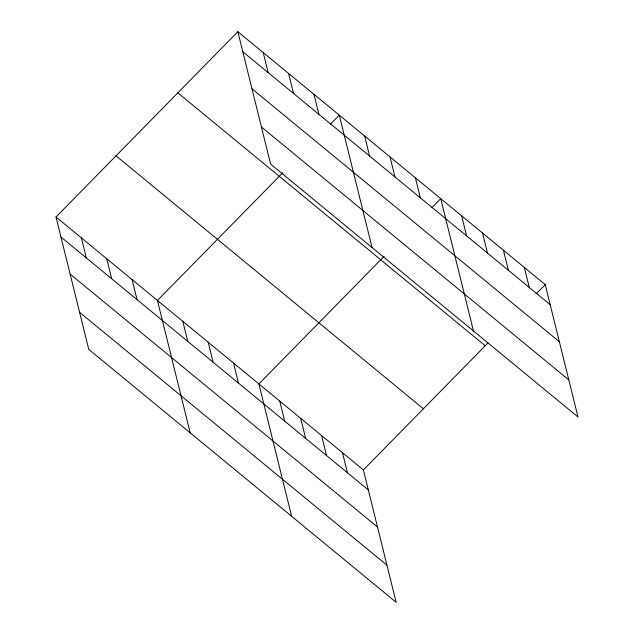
<?xml version="1.0" encoding="UTF-8"?>
<svg xmlns="http://www.w3.org/2000/svg" width="634" height="634" viewBox="0 0 634 634"><rect width="100%" height="100%" fill="white"/><g stroke="black" fill="none" stroke-linecap="round" stroke-linejoin="round"><path stroke-width="0.95" d="M56.006 216.994L363.385 469.921L396.147 602.3L88.76 349.374L56.006 216.994L237.853 31.7L545.24 284.626L577.994 417.006L270.615 164.079L237.853 31.7M282.724 172.797L157.438 300.461L190.2 432.84M330.322 124.304L339.293 115.166L372.055 247.545M384.164 256.263L258.878 383.927L291.632 516.306M431.762 207.77L440.725 198.632L473.487 331.011M363.385 469.921L487.982 342.962M536.269 293.764L545.24 284.626M242.814 51.742L550.193 304.669M251.991 88.815L559.37 341.742M261.438 127.006L568.825 379.94M177.845 92.849L485.224 345.776M116.014 155.845L423.393 408.771M60.959 237.029L368.346 489.963M70.136 274.102L377.515 527.028M79.591 312.3L386.97 565.227M524.334 267.429L529.295 287.471M503.436 250.232L508.389 270.274M482.529 233.035L487.491 253.069M461.631 215.829L466.584 235.872M415.365 177.766L420.326 197.808M390.005 156.899L394.966 176.941M364.653 136.033L369.606 156.075M313.933 94.3L318.894 114.342M288.573 73.433L293.534 93.475M263.213 52.567L268.174 72.609M342.487 452.724L347.44 472.758M321.581 435.518L326.542 455.561M300.682 418.321L305.636 438.363M279.776 401.124L284.737 421.166M233.518 363.06L238.479 383.094M208.158 342.194L213.119 362.228M182.798 321.327L187.759 341.361M132.078 279.594L137.039 299.628M106.718 258.727L111.679 278.762M81.358 237.861L86.319 257.895"/></g></svg>
